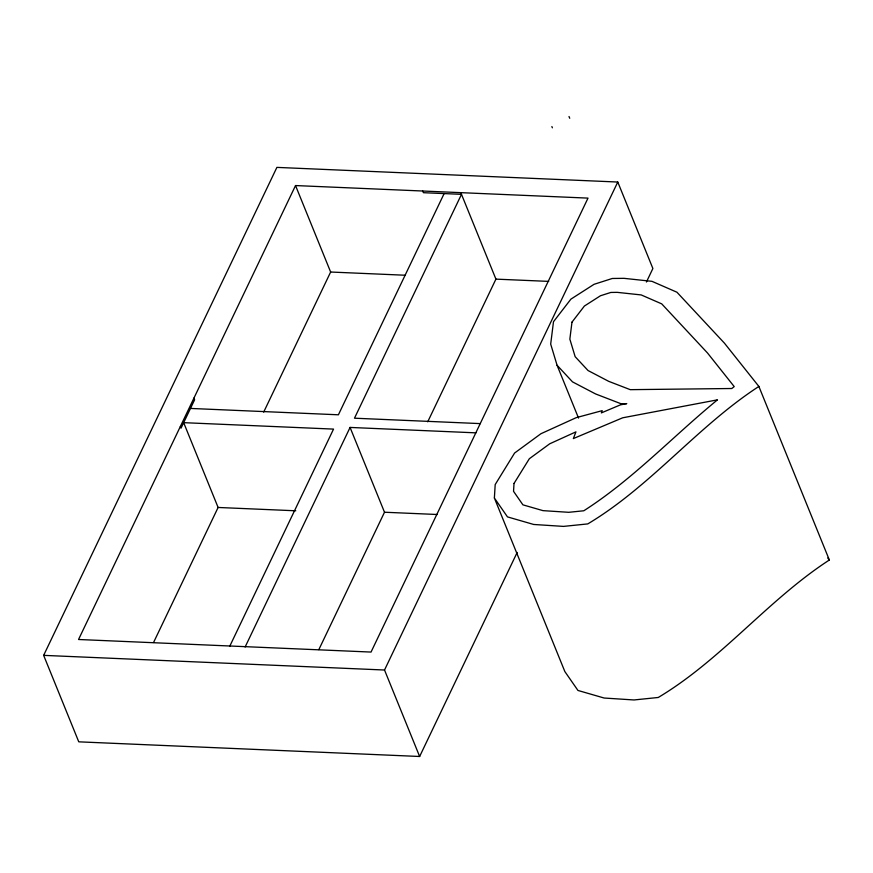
<?xml version="1.0" encoding="UTF-8"?>
<svg xmlns="http://www.w3.org/2000/svg" width="873" height="873" viewBox="0 0 873 873"><rect width="100%" height="100%" fill="white"/><g stroke="black" fill="none" stroke-linecap="round" stroke-linejoin="round"><path stroke-width="1.31" d="M494.38 498.003L495.187 484.57L514.601 453.032L540.944 433.717L576.224 417.654L602.228 410.648L601.355 412.896L620.485 404.843L626.77 403.642L620.921 403.708L595.55 393.93L572.524 381.883L557.083 365.285L550.688 344.104L553.493 321.711L570.909 299.133L594.066 284.303L612.311 278.476L624.009 278.334L651.978 281.335L676.935 292.215L724.426 343.144L758.877 386.444L829.35 560.008C767.891 599.926 721.502 659.693 658.253 697.472L633.984 699.96L604.149 698.029L577.959 690.456L564.853 671.566L494.38 498.003L507.475 516.892L533.676 524.466L563.511 526.397L587.78 523.909C651.018 486.13 697.418 426.362 758.877 386.444M517.165 552.445L419.64 756.487L78.766 741.832L43.65 655.361L276.894 167.387L617.778 182.031L652.884 268.502L646.424 282.023M295.532 185.556L78.548 639.494L371.036 652.066L588.009 198.116L295.532 185.556L330.638 272.027L263.679 412.121M153.561 642.495L218.108 507.464L183.668 422.663L333.541 429.101L229.686 646.38M444.139 193.577L338.408 414.795L190.467 408.433M245.106 647.035L350.073 427.432L475.916 432.844M318.831 649.643L384.502 512.233L350.073 427.432M427.726 421.812L495.929 279.131L460.813 192.66M419.64 756.487L384.524 670.017L617.778 182.031M330.638 272.027L405.29 275.235M495.929 279.131L548.702 281.39M480.325 423.612L354.482 418.2L461.49 194.33L423.405 192.693L422.728 191.023M384.502 512.233L437.275 514.503M218.108 507.464L295.761 510.792M43.65 655.361L384.524 670.017M827.735 557.989L829.35 560.008M569.01 116.513L569.731 118.281M551.878 126.563L552.38 127.807M557.083 365.285L578.537 418.102M193.937 398.099L194.614 399.779L181.038 428.174L180.351 426.504M514.011 483.456L513.542 491.324L522.916 504.845L542.973 510.64L568.738 512.309L583.808 510.77C632.75 479.452 672.767 436.5 717.486 399.834L622.7 417.796L573.354 438.573L575.94 431.862L549.717 443.8L529.333 458.74L514.011 483.456M571.979 322.137L569.851 339.139L575.154 356.686L588.042 370.534L608.699 381.337L630.251 389.664L731.803 388.507L734.215 386.597L707.49 352.965L661.723 303.869L641.208 294.932L617.255 292.357L610.849 292.444L600.482 295.751L584.397 306.041L571.979 322.137"/></g></svg>
